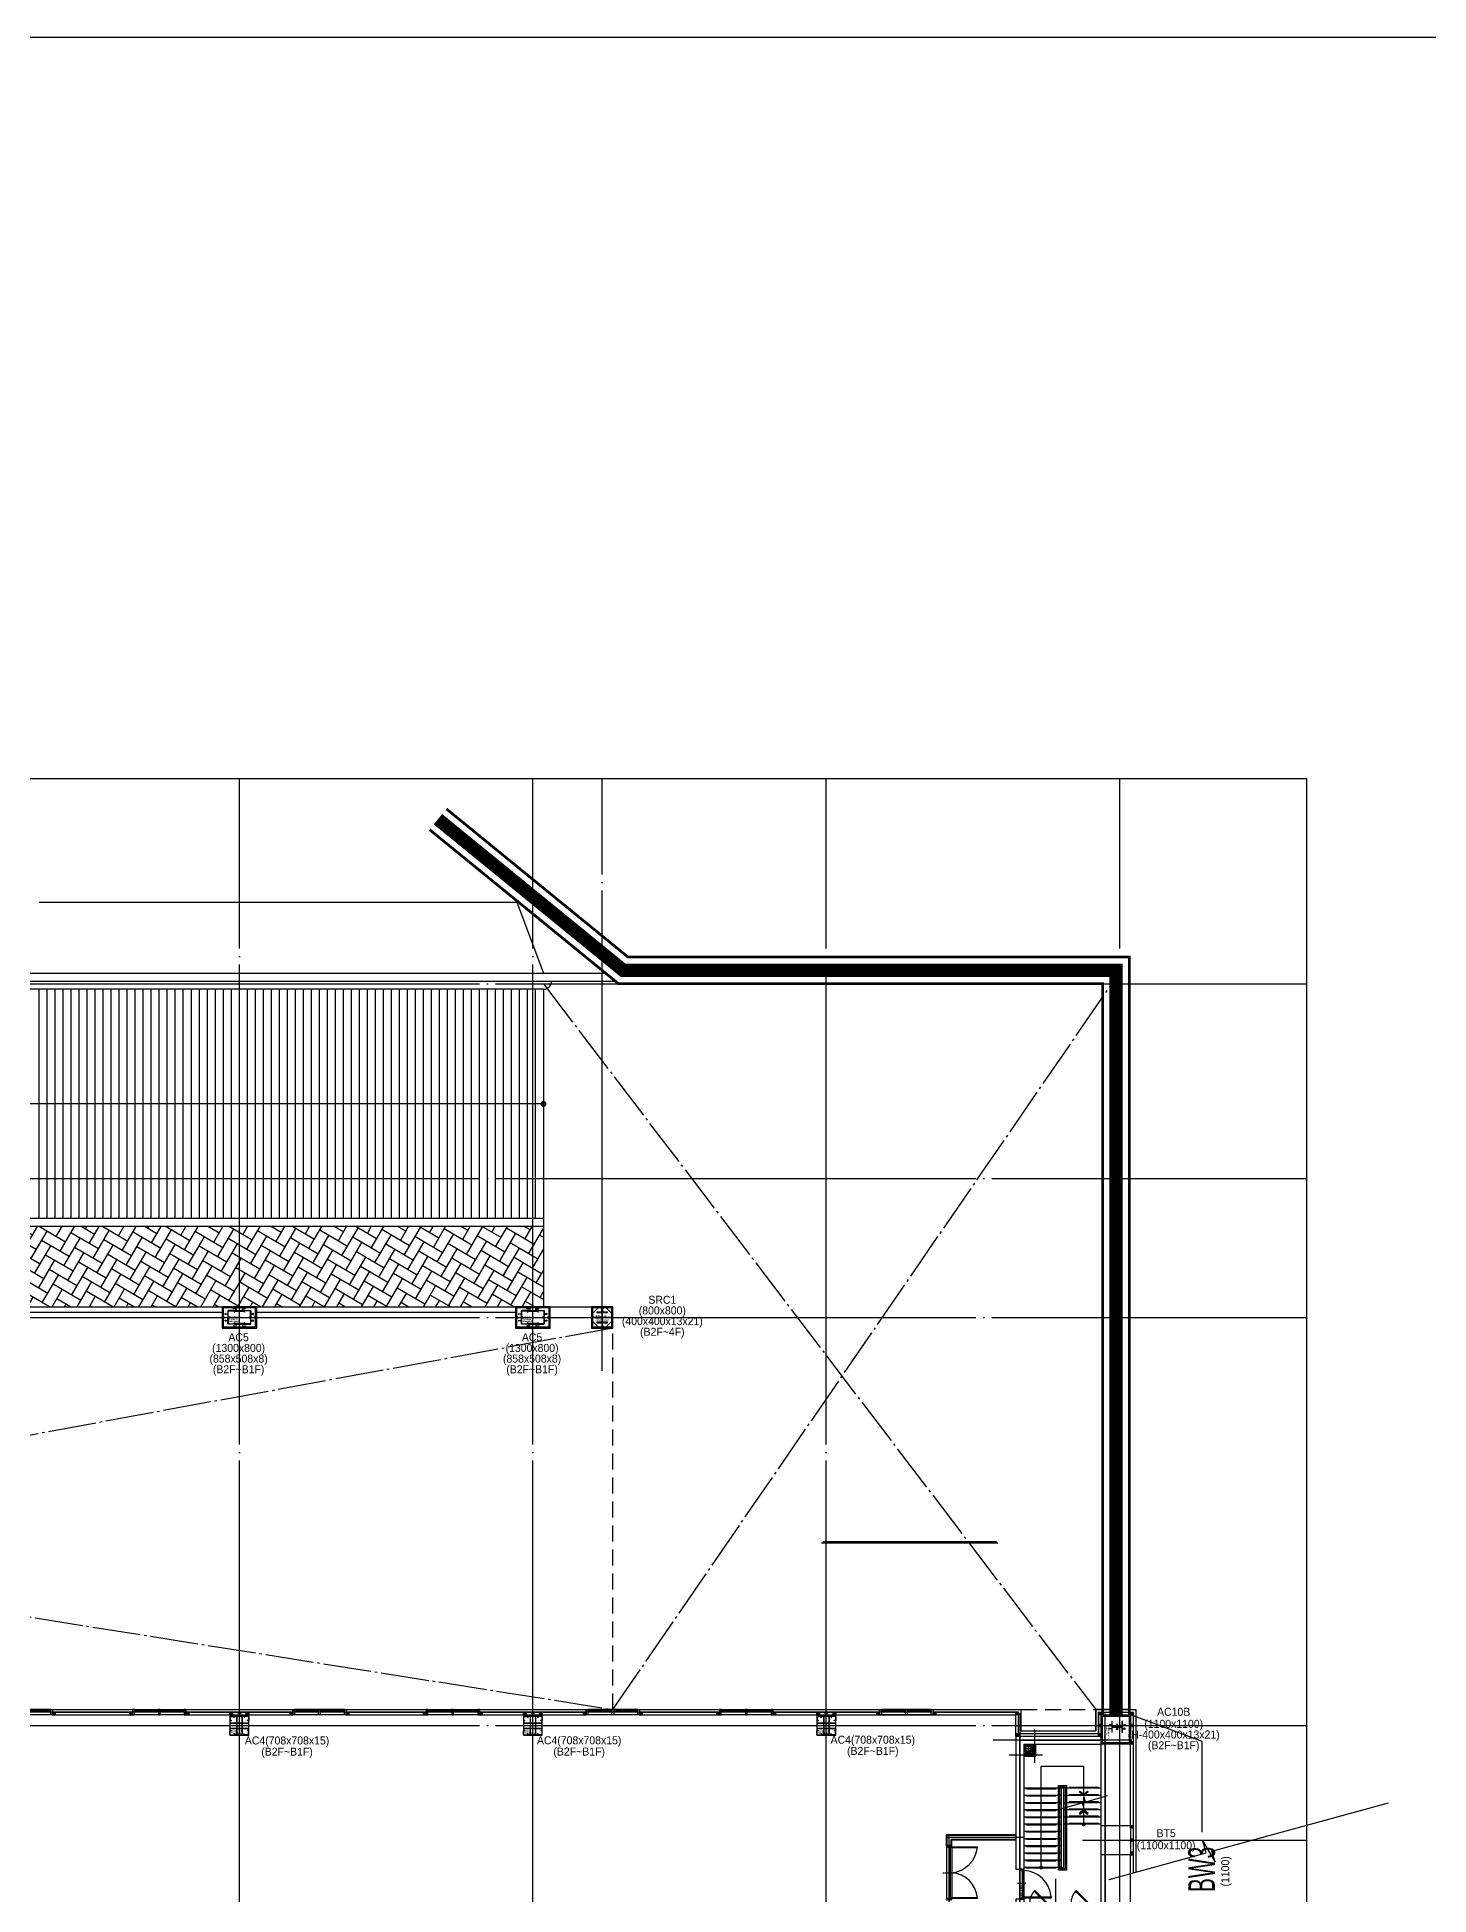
# Model space of a CAD drawing. Header units: millimetres. Extents: x -47382 to 204618, y -51045 to 127155.
# Drawn here: x 94421 to 146585, y 57526 to 127155 of the extents above; entities that cross this region are included whole.
import ezdxf
from ezdxf.enums import TextEntityAlignment as Align

# ---------------------------------------------------------------- set-up
doc = ezdxf.new("R2010")
doc.units = ezdxf.units.MM
doc.header["$LTSCALE"] = 300
doc.header["$MEASUREMENT"] = 0
for name, pattern in [('CEN', [62, 60, -1, 0, -1]), ('DASHED', [0.75, 0.5, -0.25]), ('HID', [2, 1.1, -0.9]), ('HIDDEN2', [0.1875, 0.125, -0.0625]), ('STD_HIDDEN', [3, 2, -1]), ('STD_SHAFT', [7.3, 6, -0.5, 0.3, -0.5])]:
    doc.linetypes.add(name, pattern=pattern)
doc.layers.get('0').update_dxf_attribs({"linetype": 'CONTINUOUS'})
doc.layers.get('Defpoints').update_dxf_attribs({"color": 153, "linetype": 'CONTINUOUS'})
for name, color, linetype in [('A-ANNO-CUTL', 7, 'CONTINUOUS'), ('A-CEN', 1, 'CEN'), ('A-CODE-DRAIN', 6, 'CONTINUOUS'), ('A-DOOR', 4, 'CONTINUOUS'), ('A-DOOR-JAMB', 4, 'CONTINUOUS'), ('A-DOOR-SILL', 8, 'CONTINUOUS'), ('A-DOOR-SWING', 8, 'CONTINUOUS'), ('A-ELE3', 4, 'CONTINUOUS'), ('A-FLOR-EQPM-PAD', 7, 'CONTINUOUS'), ('A-FLOR-FLIN-TYP2', 8, 'CONTINUOUS'), ('A-FLOR-GW', 6, 'CONTINUOUS'), ('A-FLOR-LINE-ABOV', 6, 'STD_HIDDEN'), ('A-FLOR-OPEN-BELO', 6, 'STD_SHAFT'), ('A-FLOR-PANL', 6, 'CONTINUOUS'), ('A-FLOR-STRA-ETC', 7, 'CONTINUOUS'), ('A-FLOR-STRA-MAIN', 4, 'CONTINUOUS'), ('A-FLOR-STRA-SUB', 9, 'CONTINUOUS'), ('A-FLOR-STUD', 9, 'CONTINUOUS'), ('A-PS-HID', 5, 'HID'), ('A-SITE-CIRC', 95, 'CONTINUOUS'), ('A-ST-AXIS-CEN', 252, 'CEN'), ('A-ST-COL', 2, 'CONTINUOUS'), ('A-ST-CONC', 2, 'CONTINUOUS'), ('A-WALL-DRY1', 7, 'CONTINUOUS'), ('A-WIN', 4, 'CONTINUOUS'), ('Bound', 9, 'CONTINUOUS'), ('CE_SITE_FH', 170, 'CONTINUOUS'), ('FINISH', 7, 'CONTINUOUS'), ('XREF-PLAN$0$A-STEEL', 7, 'CONTINUOUS'), ('갈바륨 V-115', 141, 'CONTINUOUS'), ('사업부지', 7, 'CONTINUOUS'), ('저온단열', 160, 'CONTINUOUS'), ('절토옹벽', 2, 'CONTINUOUS')]:
    doc.layers.add(name, color=color, linetype=linetype)
doc.layers.add('A-ANNO-NPLT', color=129, linetype='CONTINUOUS', plot=False)
doc.layers.add('Defpoint', color=161, linetype='CONTINUOUS', plot=False)
doc.layers.add('보조근', color=7, linetype='CONTINUOUS', lineweight=0)
doc.styles.add('ksm', font='')
doc.styles.add('SH_대대리576', font='NanumGothicBold.ttf')
doc.styles.add('SHP-나눔bo', font='')
doc.styles.add('돋움', font='')
doc.styles.get('ksm').set_extended_font_data('Dotum')
doc.styles.get('SHP-나눔bo').set_extended_font_data('NanumGothic', bold=True)
doc.styles.get('돋움').set_extended_font_data('Dotum')

# ---------------------------------------------------------------- blocks, each defined once
blk = doc.blocks.new('A$C80a19149')
at = {"layer": 'A-FLOR-STUD'}
for p, q in [((2, 98), (48, 2)), ((2, 2), (48, 98))]:
    blk.add_line(p, q, dxfattribs=at)
for points in [[(0, 100), (50, 100), (50, 0), (0, 0)], [(2, 98), (48, 98), (48, 2), (2, 2)]]:
    blk.add_lwpolyline(points, close=True, dxfattribs=at)
blk = doc.blocks.new('A$C0e376f74')
at = {"layer": 'A-ANNO-NPLT', "linetype": 'HIDDEN2'}
for p, q in [((-20, 140), (-20, 10)), ((0, 140), (-20, 140)), ((0, 120), (-20, 120)), ((0, 30), (-20, 30)), ((0, 10), (-20, 10)), ((-10, 140), (-10, 10)), ((0, 140), (0, 10)), ((525, 230), (525, -80)), ((1100, 140), (1120, 140)), ((1100, 140), (1100, 10)), ((1100, 120), (1120, 120)), ((1100, 30), (1120, 30)), ((1100, 10), (1120, 10)), ((1110, 140), (1110, 10)), ((1120, 140), (1120, 10))]:
    blk.add_line(p, q, dxfattribs=at)
at = {"layer": 'A-ANNO-NPLT', "linetype": 'ByBlock'}
blk.add_lwpolyline([(1067, 102), (33, 102), (33, 147), (1067, 147)], close=True, dxfattribs=at)
at = {"layer": 'A-DOOR', "linetype": 'ByBlock'}
blk.add_lwpolyline([(1067, 1181), (1067, 147), (1022, 147), (1022, 1181)], close=True, dxfattribs=at)
at = {"layer": 'A-DOOR-JAMB'}
for points in [[(0, 20), (0, 0), (30, 0), (30, 50), (45, 50), (45, 100), (30, 100), (30, 150), (0, 150), (0, 130)], [(1100, 20), (1100, 0), (1070, 0), (1070, 50), (1055, 50), (1055, 100), (1070, 100), (1070, 150), (1100, 150), (1100, 130)]]:
    blk.add_lwpolyline(points, dxfattribs=at)
at = {"layer": 'A-DOOR-SILL'}
for p, q in [((30, 150), (1070, 150)), ((1070, 0), (30, 0))]:
    blk.add_line(p, q, dxfattribs=at)
at = {"layer": 'A-DOOR-SWING'}
blk.add_arc((1107, 109), 1075, 94.52992, 177.80346, dxfattribs=at)
at = {"layer": 'A-ANNO-NPLT', "linetype": 'ByBlock', "style": 'SHP-나눔bo'}
blk.add_text('1100 X 2200', height=60, dxfattribs=at).set_placement((781, 16), align=Align.CENTER)
blk = doc.blocks.new('A$Ce0defec1')
at = {"layer": 'A-ANNO-NPLT', "linetype": 'HIDDEN2'}
for p, q in [((-120, 720), (-120, 700)), ((-120, 720), (0, 720)), ((-120, 710), (0, 710)), ((-120, 700), (0, 700)), ((-110, 720), (-110, 700)), ((-20, 720), (-20, 700)), ((0, 720), (0, 700)), ((-160, 350), (78, 350)), ((-120, 0), (-120, -20)), ((-120, 0), (0, 0)), ((-110, 0), (-110, -20)), ((-20, 0), (-20, -20)), ((0, 0), (0, -20)), ((-120, -10), (0, -10)), ((-120, -20), (0, -20))]:
    blk.add_line(p, q, dxfattribs=at)
at = {"layer": 'A-ANNO-NPLT', "linetype": 'ByBlock'}
blk.add_lwpolyline([(-120, 677), (-85, 677), (-85, 23), (-120, 23)], close=True, dxfattribs=at)
at = {"layer": 'A-DOOR', "linetype": 'ByBlock'}
for p, q in [((-120, 677), (-120, 700)), ((-120, 700), (0, 700)), ((0, 700), (0, 665)), ((-582, 215), (-120, 677)), ((-561, 192), (-98, 655)), ((-120, 677), (-98, 655)), ((-85, 677), (-120, 677)), ((-85, 665), (-85, 677)), ((0, 665), (-85, 665))]:
    blk.add_line(p, q, dxfattribs=at)
blk.add_lwpolyline([(-582, 215), (-561, 192)], dxfattribs=at)
at = {"layer": 'A-DOOR-JAMB'}
for p, q in [((-85, 23), (-120, 23)), ((-120, 23), (-120, 0)), ((-110, 0), (0, 0)), ((-85, 35), (-85, 23)), ((0, 35), (-85, 35)), ((0, 0), (0, 35))]:
    blk.add_line(p, q, dxfattribs=at)
at = {"layer": 'A-DOOR-SILL'}
blk.add_line((0, 18), (0, 665), dxfattribs=at)
at = {"layer": 'A-DOOR-SWING'}
blk.add_arc((-117, 691), 668, 228.39157, 269.76546, dxfattribs=at)
at = {"layer": 'A-ANNO-NPLT', "linetype": 'ByBlock', "style": 'SHP-나눔bo'}
blk.add_text('700X1800', height=45, rotation=90, dxfattribs=at).set_placement((-30, 502), align=Align.CENTER)
blk = doc.blocks.new('XR-평면도$0$8F-PLAN$0$arrow2')
at = {"color": 8}
blk.add_lwpolyline([(0, 0.87), (0.74, 0), (0, -0.87), (0.15, -1), (1, 0), (0.15, 1)], close=True, dxfattribs=at)
for points in [[(0, 0.87), (0.15, 1), (0.74, 0), (1, 0)], [(0.74, 0), (1, 0), (0, -0.87), (0.15, -1)]]:
    blk.add_solid(points, dxfattribs=at)
blk = doc.blocks.new('-13')
at = {"layer": 'A-CEN'}
for p, q in [((-3350, 850), (-3350, -9450)), ((-150, -9450), (-150, 850)), ((850, -150), (-4350, -150)), ((-2000, -9450), (-2000, -5350)), ((-4350, -6350), (850, -6350)), ((-4350, -8450), (850, -8450))]:
    blk.add_line(p, q, dxfattribs=at)
at = {"layer": 'A-FLOR-FLIN-TYP2'}
for points in [[(-3000, -6450), (-2300, -6450)], [(-1450, -6450), (-750, -6450)]]:
    blk.add_lwpolyline(points, dxfattribs=at)
at = {"layer": 'A-FLOR-STRA-ETC'}
for p, q in [((-2550, -1125), (-950, -1125)), ((-2550, -4920), (-2550, -1125)), ((-950, -2220), (-950, -1125)), ((-950, -3300), (-950, -2760))]:
    blk.add_line(p, q, dxfattribs=at)
blk.add_lwpolyline([(-1943, -2760), (-1004, -2502), (-950, -2719), (-950, -2261), (-897, -2475), (-57, -2218)], dxfattribs=at)
at = {"layer": 'A-FLOR-STRA-ETC', "const_width": 75}
for points in [[(-950, -3338, -1), (-950, -3263, -1)], [(-2550, -4958, -1), (-2550, -4882, -1)]]:
    blk.add_lwpolyline(points, format="xyb", close=True, dxfattribs=at)
at = {"layer": 'A-FLOR-STRA-MAIN'}
for p, q in [((-1900, -1950), (-3200, -1950)), ((-1800, -1950), (-1850, -1950)), ((-1650, -1950), (-1700, -1950)), ((-300, -1950), (-1600, -1950)), ((-1900, -2220), (-3200, -2220)), ((-1900, -2490), (-3200, -2490)), ((-1900, -2760), (-3200, -2760)), ((-1800, -2220), (-1850, -2220)), ((-1800, -2490), (-1850, -2490)), ((-1800, -2760), (-1850, -2760)), ((-1650, -2220), (-1700, -2220)), ((-1650, -2490), (-1700, -2490)), ((-1650, -2760), (-1700, -2760)), ((-300, -2220), (-1600, -2220)), ((-300, -2490), (-1600, -2490)), ((-300, -2760), (-1600, -2760)), ((-1900, -3030), (-3200, -3030)), ((-1900, -3300), (-3200, -3300)), ((-1800, -3030), (-1850, -3030)), ((-1800, -3300), (-1850, -3300)), ((-1650, -3030), (-1700, -3030)), ((-1650, -3300), (-1700, -3300)), ((-300, -3030), (-1600, -3030)), ((-300, -3300), (-1600, -3300)), ((-1900, -3570), (-3200, -3570)), ((-1900, -3840), (-3200, -3840)), ((-1900, -4110), (-3200, -4110)), ((-1800, -3570), (-1850, -3570)), ((-1800, -3840), (-1850, -3840)), ((-1800, -4110), (-1850, -4110)), ((-1900, -4380), (-3200, -4380)), ((-1900, -4650), (-3200, -4650)), ((-1800, -4380), (-1850, -4380)), ((-1800, -4650), (-1850, -4650)), ((-1900, -4920), (-3200, -4920)), ((-1800, -4920), (-1850, -4920))]:
    blk.add_line(p, q, dxfattribs=at)
blk.add_lwpolyline([(-1800, -4920), (-1700, -4920), (-1700, -1950), (-1800, -1950)], close=True, dxfattribs=at)
at = {"layer": 'A-FLOR-STRA-SUB', "color": 250}
for points in [[(-2000, -1950), (-2000, -1980), (-3100, -1980), (-3100, -1950)], [(-400, -1950), (-400, -1920), (-1500, -1920), (-1500, -1950)], [(-2000, -2220), (-2000, -2250), (-3100, -2250), (-3100, -2220)], [(-2000, -2490), (-2000, -2520), (-3100, -2520), (-3100, -2490)], [(-2000, -2760), (-2000, -2790), (-3100, -2790), (-3100, -2760)], [(-400, -2220), (-400, -2190), (-1500, -2190), (-1500, -2220)], [(-400, -2490), (-400, -2460), (-1500, -2460), (-1500, -2490)], [(-400, -2760), (-400, -2730), (-1500, -2730), (-1500, -2760)], [(-2000, -3030), (-2000, -3060), (-3100, -3060), (-3100, -3030)], [(-2000, -3300), (-2000, -3330), (-3100, -3330), (-3100, -3300)], [(-400, -3030), (-400, -3000), (-1500, -3000), (-1500, -3030)], [(-400, -3300), (-400, -3270), (-1500, -3270), (-1500, -3300)], [(-2000, -3570), (-2000, -3600), (-3100, -3600), (-3100, -3570)], [(-2000, -3840), (-2000, -3870), (-3100, -3870), (-3100, -3840)], [(-2000, -4110), (-2000, -4140), (-3100, -4140), (-3100, -4110)], [(-2000, -4380), (-2000, -4410), (-3100, -4410), (-3100, -4380)], [(-2000, -4650), (-2000, -4680), (-3100, -4680), (-3100, -4650)], [(-2000, -4920), (-2000, -4950), (-3100, -4950), (-3100, -4920)]]:
    blk.add_lwpolyline(points, dxfattribs=at)
at = {"layer": 'A-FLOR-STRA-SUB'}
for points in [[(-1600, -5020), (-1900, -5020), (-1900, -1850), (-1600, -1850)], [(-1650, -4970), (-1850, -4970), (-1850, -1900), (-1650, -1900)]]:
    blk.add_lwpolyline(points, close=True, dxfattribs=at)
at = {"layer": 'A-PS-HID'}
for p, q in [((-3200, -6450), (-2100, -8300)), ((-3200, -8300), (-2100, -6450)), ((-1900, -8300), (-300, -6450)), ((-1900, -6450), (-300, -8300))]:
    blk.add_line(p, q, dxfattribs=at)
at = {"layer": 'A-ST-CONC'}
for p, q in [((-3500, 0), (-300, 0)), ((-3500, 0), (-3500, -4990)), ((-3200, -300), (-300, -300)), ((-3200, -300), (-3200, -4990)), ((-300, -8300), (-300, -300)), ((-3200, -4990), (-3500, -4990)), ((-3500, -6110), (-3500, -8600)), ((-3200, -6110), (-3500, -6110)), ((-3200, -6110), (-3200, -8300)), ((-3200, -8300), (-300, -8300)), ((-3500, -8600), (-300, -8600))]:
    blk.add_line(p, q, dxfattribs=at)
at = {"layer": 'A-WALL-DRY1'}
for p, q in [((-3200, -6250), (-3000, -6250)), ((-2300, -6250), (-1450, -6250)), ((-1462, -6438), (-1462, -6262)), ((-1450, -6450), (-1450, -6250)), ((-750, -6450), (-750, -6250)), ((-750, -6250), (-300, -6250)), ((-738, -6262), (-300, -6262)), ((-738, -6438), (-738, -6262)), ((-2100, -8300), (-2100, -6450)), ((-2088, -8300), (-2088, -6450)), ((-2075, -8300), (-2075, -6450)), ((-1925, -8300), (-1925, -6450)), ((-1912, -8300), (-1912, -6450)), ((-1900, -8300), (-1900, -6450)), ((-1475, -6425), (-1475, -6275)), ((-750, -6450), (-300, -6450)), ((-738, -6438), (-300, -6438)), ((-725, -6425), (-725, -6275)), ((-725, -6275), (-300, -6275)), ((-725, -6425), (-300, -6425))]:
    blk.add_line(p, q, dxfattribs=at)
for points in [[(-3000, -6250), (-3000, -6450), (-3200, -6450)], [(-3200, -6262), (-3012, -6262), (-3012, -6438), (-3200, -6438)], [(-2300, -6250), (-2300, -6450), (-1450, -6450)], [(-1462, -6262), (-2288, -6262), (-2288, -6438), (-1462, -6438)], [(-3200, -6275), (-3025, -6275), (-3025, -6425), (-3200, -6425)], [(-1475, -6275), (-2275, -6275), (-2275, -6425), (-1475, -6425)]]:
    blk.add_lwpolyline(points, dxfattribs=at)
at = {"layer": 'A-DOOR', "rotation": 270}
for name, p in [('A$C0e376f74', (-3350, -5000)), ('A$Ce0defec1', (-3000, -6370)), ('A$Ce0defec1', (-1450, -6370))]:
    blk.add_blockref(name, p, dxfattribs=at)
at = {"layer": 'A-FLOR-STRA-ETC', "extrusion": (0, 0, -1), "xscale": 166.9148302599861, "yscale": 167.8920954242349, "zscale": -166.9148302599861, "rotation": 270.0000170093786}
blk.add_blockref('XR-평면도$0$8F-PLAN$0$arrow2', (950, -2053), dxfattribs=at)
at = {"layer": 'A-FLOR-STRA-ETC', "xscale": 166.9148302599861, "yscale": 167.8920954242349, "zscale": 166.9148302599861, "rotation": 90.00001700937857}
blk.add_blockref('XR-평면도$0$8F-PLAN$0$arrow2', (-950, -2927), dxfattribs=at)
blk = doc.blocks.new('A$C00941E65')
at = {"layer": 'A-FLOR-FLIN-TYP2'}
for p, q in [((0, -200, 0), (2000, -200, 0)), ((4000, -200, 0), (7000, -200, 0)), ((9000, -200), (11000, -200))]:
    blk.add_line(p, q, dxfattribs=at)
at = {"layer": 'A-FLOR-GW'}
for p, q in [((2000, 0), (2000, -100)), ((4000, 0), (4000, -100)), ((7000, 0), (7000, -100)), ((9000, 0), (9000, -100))]:
    blk.add_line(p, q, dxfattribs=at)
at = {"layer": 'A-FLOR-PANL'}
for p, q in [((0, 0), (2000, 0)), ((4000, 0), (7000, 0)), ((9000, 0), (11000, 0)), ((0, -100, 0), (2000, -100, 0)), ((4000, -100, 0), (7000, -100, 0)), ((9000, -100, 0), (11000, -100, 0))]:
    blk.add_line(p, q, dxfattribs=at)
at = {"layer": 'A-WIN'}
for p, q in [((3935, 0), (2065, 0)), ((7065, 0), (8935, 0)), ((3935, -200, 0), (2065, -200, 0)), ((8935, -200, 0), (7065, -200, 0))]:
    blk.add_line(p, q, dxfattribs=at)
for points in [[(2000, -200), (2000, 0), (2065, 0), (2065, -200)], [(2967, -200), (2967, 0), (3032, 0), (3032, -200)], [(3935, -200), (3935, 0), (4000, 0), (4000, -200)], [(9000, -200), (9000, 0), (8935, 0), (8935, -200)], [(2065, -27), (2967, -27), (2967, -51), (2065, -51)], [(3935, -27), (3032, -27), (3032, -51), (3935, -51)], [(7065, -200), (7065, -1), (7000, -1), (7000, -200)], [(7065, -28), (7967, -28), (7967, -52), (7065, -52)], [(8032, -200), (8032, -1), (7967, -1), (7967, -200)], [(8935, -27), (8032, -27), (8032, -51), (8935, -51)]]:
    blk.add_lwpolyline(points, close=True, dxfattribs=at)
blk = doc.blocks.new('G$C84AEEDDE')
at = {"layer": 'A-FLOR-GW'}
for p, q in [((0, 200), (0, 100)), ((2000, 200), (2000, 100))]:
    blk.add_line(p, q, dxfattribs=at)
at = {"layer": 'A-WIN'}
for p, q in [((1935, 200), (65, 200)), ((1935, 0, 0), (65, 0, 0))]:
    blk.add_line(p, q, dxfattribs=at)
for points in [[(0, 0), (0, 200), (65, 200), (65, 0)], [(65, 173), (967.5, 173), (967.5, 149), (65, 149)], [(967.5, 0), (967.5, 200), (1032.5, 200), (1032.5, 0)], [(1935, 173), (1032.5, 173), (1032.5, 149), (1935, 149)], [(1935, 0), (1935, 200), (2000, 200), (2000, 0)]]:
    blk.add_lwpolyline(points, close=True, dxfattribs=at)
blk = doc.blocks.new('G$C08A98A30')
at = {"layer": 'A-ANNO-NPLT', "linetype": 'HIDDEN2'}
for p, q in [((0, 1156), (0, 976)), ((0, 996), (20, 996)), ((0, 976), (20, 976)), ((7, 1156), (27, 1156)), ((7, 1136), (27, 1136)), ((10, 1156), (10, 976)), ((20, 1156), (20, 976)), ((1016, 1293), (1016, 974)), ((2020, 1156), (2020, 976)), ((2040, 1156), (2020, 1156)), ((2040, 1136), (2020, 1136)), ((2040, 996), (2020, 996)), ((2040, 976), (2020, 976)), ((2030, 1156), (2030, 976)), ((2040, 1156), (2040, 976))]:
    blk.add_line(p, q, dxfattribs=at)
at = {"layer": 'A-ANNO-NPLT', "linetype": 'ByBlock'}
blk.add_lwpolyline([(1990, 966), (50, 966), (50, 1016), (1990, 1016)], close=True, dxfattribs=at)
at = {"layer": 'A-DOOR', "linetype": 'ByBlock'}
for points in [[(50, 0), (50, 966), (90, 966), (90, 1)], [(1950, 1), (1950, 966), (1990, 966), (1990, 0)]]:
    blk.add_lwpolyline(points, dxfattribs=at)
at = {"layer": 'A-DOOR-JAMB'}
for points in [[(20, 1146), (20, 1166), (50, 1166), (50, 1116), (65, 1116), (65, 1016), (50, 1016), (50, 966), (20, 966), (20, 986)], [(2020, 1146), (2020, 1166), (1990, 1166), (1990, 1116), (1975, 1116), (1975, 1016), (1990, 1016), (1990, 966), (2020, 966), (2020, 986)]]:
    blk.add_lwpolyline(points, dxfattribs=at)
at = {"layer": 'A-DOOR-SILL'}
blk.add_line((1990, 1166), (50, 1166), dxfattribs=at)
at = {"layer": 'A-DOOR-SWING'}
for centre, radius, start, end in [((-14, 1030), 1032, 273.9524, 356.47607), ((2074, 1059), 1062, 184.9797, 265.44559)]:
    blk.add_arc(centre, radius, start, end, dxfattribs=at)
blk = doc.blocks.new('XREF-PLAN$0$각-100X100')
at = {"layer": 'XREF-PLAN$0$A-STEEL', "color": 1}
for p, q in [((-47.7, -47.7), (47.7, 47.7)), ((-47.7, 47.7), (47.7, -47.7))]:
    blk.add_line(p, q, dxfattribs=at)
at = {"layer": 'XREF-PLAN$0$A-STEEL'}
blk.add_lwpolyline([(-50, -50), (50, -50), (50, 50), (-50, 50)], close=True, dxfattribs=at)
at = {"layer": 'XREF-PLAN$0$A-STEEL', "color": 8}
blk.add_lwpolyline([(-47.7, -47.7), (47.7, -47.7), (47.7, 47.7), (-47.7, 47.7)], close=True, dxfattribs=at)
blk = doc.blocks.new('AC10B(b2~b1f)')
for points in [[(50, 1050), (1050, 1050), (1050, 50), (50, 50)], [(373, 890), (365, 890), (365, 900), (400, 900), (400, 890), (392, 890), (392, 800), (373, 800)], [(526, 890), (534, 890), (534, 900), (499, 900), (499, 890), (507, 890), (507, 800), (526, 800)], [(353, 610), (353, 618), (343, 618), (343, 583), (353, 583), (353, 591), (443, 591), (443, 610)], [(373, 310), (365, 310), (365, 300), (400, 300), (400, 310), (392, 310), (392, 400), (373, 400)], [(546, 610), (546, 618), (556, 618), (556, 583), (546, 583), (546, 591), (456, 591), (456, 610)], [(526, 310), (534, 310), (534, 300), (499, 300), (499, 310), (507, 310), (507, 400), (526, 400)]]:
    blk.add_lwpolyline(points, close=True)
at = {"color": 2, "linetype": 'Continuous'}
blk.add_lwpolyline([(456, 757, -0.414214), (478, 779), (650, 779), (650, 800), (250, 800), (250, 779), (421, 779, -0.414214), (443, 757), (443, 443, -0.414214), (421, 421), (250, 421), (250, 400), (650, 400), (650, 421), (478, 421, -0.414214), (456, 443)], format="xyb", close=True, dxfattribs=at)
at = {"layer": 'A-ST-COL'}
blk.add_lwpolyline([(0, 0), (0, 1100), (1100, 1100), (1100, 0)], close=True, dxfattribs=at)
at = {"layer": 'FINISH'}
blk.add_line((1100, 0), (0, 0), dxfattribs=at)
at = {"layer": 'Defpoint', "linetype": 'Continuous', "style": 'SH_대대리576'}
for s, p in [('AC10B (B2~B1F)', (391, 289)), ('1100x1100', (391, 208)), ('H-400x400x13x21', (391, 138))]:
    blk.add_text(s, height=50, dxfattribs=at).set_placement(p, align=Align.MIDDLE_LEFT)
blk = doc.blocks.new('AC4(b2~b1f)')
for points in [[(199, 728), (549, 728), (549, 713), (199, 713)], [(20, 549), (20, 199), (35, 199), (35, 549)], [(199, 20), (549, 20), (549, 35), (199, 35)], [(728, 199), (728, 549), (713, 549), (713, 199)]]:
    blk.add_hatch(color=9).paths.add_polyline_path(points)
for p, q in [((270, 713), (270, 35)), ((279, 713), (279, 35)), ((469, 713), (469, 35)), ((478, 713), (478, 35)), ((35, 478), (713, 478)), ((35, 469), (713, 469)), ((35, 279), (713, 279)), ((35, 270), (713, 270))]:
    blk.add_line(p, q)
at = {"color": 8, "linetype": 'Continuous'}
for points in [[(199, 728), (549, 728), (549, 713), (199, 713)], [(20, 549), (20, 199), (35, 199), (35, 549)], [(199, 20), (549, 20), (549, 35), (199, 35)], [(728, 199), (728, 549), (713, 549), (713, 199)]]:
    blk.add_lwpolyline(points, close=True, dxfattribs=at)
at = {"layer": 'A-ST-COL'}
for p, q in [((20, 708), (20, 569)), ((28, 708), (28, 569)), ((40, 728), (179, 728)), ((40, 720), (179, 720)), ((190, 704), (177, 673)), ((198, 701), (185, 670)), ((550, 701), (563, 670)), ((558, 704), (571, 673)), ((708, 728), (569, 728)), ((708, 720), (569, 720)), ((720, 708), (720, 569)), ((728, 708), (728, 569)), ((20, 40), (20, 179)), ((28, 40), (28, 179)), ((40, 28), (179, 28)), ((40, 20), (179, 20)), ((44, 558), (75, 571)), ((44, 190), (75, 177)), ((47, 550), (78, 563)), ((47, 198), (78, 185)), ((78, 563), (75, 571)), ((78, 185), (75, 177)), ((185, 670), (177, 673)), ((185, 78), (177, 75)), ((190, 44), (177, 75)), ((198, 47), (185, 78)), ((550, 47), (563, 78)), ((558, 44), (571, 75)), ((563, 670), (571, 673)), ((563, 78), (571, 75)), ((708, 28), (569, 28)), ((708, 20), (569, 20)), ((670, 563), (673, 571)), ((701, 550), (670, 563)), ((701, 198), (670, 185)), ((670, 185), (673, 177)), ((704, 558), (673, 571)), ((704, 190), (673, 177)), ((720, 40), (720, 179)), ((728, 40), (728, 179))]:
    blk.add_line(p, q, dxfattribs=at)
for centre, radius, start, end in [((40, 708), 20, 90, 180), ((40, 708), 12, 90, 180), ((179, 708), 20, 340, 90), ((179, 708), 12, 340, 90), ((569, 708), 20, 90, 200), ((569, 708), 12, 90, 200), ((708, 708), 20, 0, 90), ((708, 708), 12, 0, 90), ((40, 569), 20, 180, 290), ((40, 179), 20, 70, 180), ((40, 40), 20, 180, 270), ((40, 569), 12, 180, 290), ((40, 179), 12, 70, 180), ((40, 40), 12, 180, 270), ((179, 40), 20, 270, 20), ((179, 40), 12, 270, 20), ((569, 40), 20, 160, 270), ((569, 40), 12, 160, 270), ((708, 569), 20, 250, 0), ((708, 179), 20, 0, 110), ((708, 569), 12, 250, 0), ((708, 179), 12, 0, 110), ((708, 40), 20, 270, 0), ((708, 40), 12, 270, 0)]:
    blk.add_arc(centre, radius, start, end, dxfattribs=at)
at = {"layer": 'Bound', "color": 9, "linetype": 'Continuous'}
for p, q in [((728, 728), (20, 728)), ((20, 728), (20, 20)), ((728, 20), (728, 728)), ((20, 20), (728, 20))]:
    blk.add_line(p, q, dxfattribs=at)
at = {"layer": 'Defpoint'}
for p, q in [((374, 0), (374, 748)), ((0, 374), (748, 374))]:
    blk.add_line(p, q, dxfattribs=at)
at = {"layer": 'Defpoint', "linetype": 'Continuous', "style": 'SH_대대리576'}
for s, p in [('AC4 (B2~B1F)', (64, 171)), ('708x708x15', (64, 90))]:
    blk.add_text(s, height=50, dxfattribs=at).set_placement(p, align=Align.MIDDLE_LEFT)
blk = doc.blocks.new('xbar')
at = {"layer": 'Defpoints'}
blk.add_lwpolyline([(-21, 21), (21, 21), (21, -21), (-21, -21)], close=True, dxfattribs=at)
at = {"layer": '보조근'}
for p, q in [((-21, -21), (21, 21)), ((-21, 21), (21, -21))]:
    blk.add_line(p, q, dxfattribs=at)
blk = doc.blocks.new('AC5(b2~b1f)')
for points in [[(495, 674), (845, 674), (845, 644), (495, 644)], [(495, 166), (845, 166), (845, 196), (495, 196)]]:
    blk.add_hatch(color=9).paths.add_polyline_path(points)
for points in [[(536, 764), (528, 764), (528, 774), (562, 774), (562, 764), (554, 764), (554, 674), (536, 674)], [(786, 764), (778, 764), (778, 774), (812, 774), (812, 764), (804, 764), (804, 674), (786, 674)], [(151, 538), (151, 530), (141, 530), (141, 564), (151, 564), (151, 556), (241, 556), (241, 538)], [(151, 284), (151, 276), (141, 276), (141, 310), (151, 310), (151, 302), (241, 302), (241, 284)], [(536, 76), (528, 76), (528, 66), (562, 66), (562, 76), (554, 76), (554, 166), (536, 166)], [(786, 76), (778, 76), (778, 66), (812, 66), (812, 76), (804, 76), (804, 166), (786, 166)], [(1189, 538), (1189, 530), (1199, 530), (1199, 564), (1189, 564), (1189, 556), (1099, 556), (1099, 538)], [(1189, 284), (1189, 276), (1199, 276), (1199, 310), (1189, 310), (1189, 302), (1099, 302), (1099, 284)]]:
    blk.add_lwpolyline(points, close=True)
at = {"color": 8, "linetype": 'Continuous'}
for points in [[(495, 674), (845, 674), (845, 644), (495, 644)], [(495, 166), (845, 166), (845, 196), (495, 196)]]:
    blk.add_lwpolyline(points, close=True, dxfattribs=at)
at = {"layer": 'A-ST-COL', "color": 2, "linetype": 'Continuous'}
for p, q in [((1280, 780), (60, 780)), ((60, 780), (60, 60)), ((1280, 60), (1280, 780)), ((60, 60), (1280, 60))]:
    blk.add_line(p, q, dxfattribs=at)
for points in [[(486, 650), (475, 619), (482, 616), (494, 647, 0.520567), (475, 674), (261, 674, 0.414214), (241, 654), (241, 440, 0.520567), (268, 421), (299, 433), (296, 440), (265, 429, -0.520567), (249, 440), (249, 654, -0.414214), (261, 666), (475, 666, -0.520567)], [(486, 190), (475, 221), (482, 224), (494, 193, -0.520567), (475, 166), (261, 166, -0.414214), (241, 186), (241, 400, -0.520567), (268, 419), (299, 407), (296, 400), (265, 411, 0.520567), (249, 400), (249, 186, 0.414214), (261, 174), (475, 174, 0.520567)], [(854, 650), (865, 619), (858, 616), (846, 647, -0.520567), (865, 674), (1079, 674, -0.414214), (1099, 654), (1099, 440, -0.520567), (1072, 421), (1041, 433), (1044, 440), (1075, 429, 0.520567), (1091, 440), (1091, 654, 0.414214), (1079, 666), (865, 666, 0.520567)], [(854, 190), (865, 221), (858, 224), (846, 193, 0.520567), (865, 166), (1079, 166, 0.414214), (1099, 186), (1099, 400, 0.520567), (1072, 419), (1041, 407), (1044, 400), (1075, 411, -0.520567), (1091, 400), (1091, 186, -0.414214), (1079, 174), (865, 174, -0.520567)]]:
    blk.add_lwpolyline(points, format="xyb", close=True, dxfattribs=at)
at = {"layer": 'Bound', "color": 9, "linetype": 'Continuous'}
for p, q in [((1320, 820), (20, 820)), ((20, 820), (20, 20)), ((1320, 20), (1320, 820)), ((20, 20), (1320, 20))]:
    blk.add_line(p, q, dxfattribs=at)
at = {"layer": 'Defpoint'}
for p, q in [((670, 0), (670, 840)), ((0, 420), (1340, 420))]:
    blk.add_line(p, q, dxfattribs=at)
at = {"layer": '보조근'}
for p, rotation in [((470, 759), 89.99999999999937), ((870, 81), 269.9999999999994)]:
    blk.add_blockref('xbar', p, dxfattribs=dict(at, rotation=rotation))
at = {"layer": '보조근', "xscale": -1}
for p, rotation in [((870, 759), 270.0000000000006), ((81, 420), 270.0000000000006), ((470, 81), 90.0000000000005), ((1259, 420), 270.0000000000006)]:
    blk.add_blockref('xbar', p, dxfattribs=dict(at, rotation=rotation))
at = {"layer": 'Defpoint', "linetype": 'Continuous', "style": 'SH_대대리576'}
for s, p in [('AC5 (B2~B1F)', (295, 437)), ('858x508x8', (295, 271)), ('1300x800', (295, 352))]:
    blk.add_text(s, height=50, dxfattribs=at).set_placement(p, align=Align.MIDDLE_LEFT)
blk = doc.blocks.new('G$CDF37BB4F')
for points in [[(760, 760), (40, 760), (40, 40), (760, 40)], [(390, 690), (382, 690), (382, 700), (418, 700), (418, 690), (410, 690), (410, 600), (390, 600)], [(304, 410), (304, 418), (294, 418), (294, 382), (304, 382), (304, 390), (394, 390), (394, 410)], [(390, 110), (382, 110), (382, 100), (418, 100), (418, 110), (410, 110), (410, 200), (390, 200)], [(496, 410), (496, 418), (506, 418), (506, 382), (496, 382), (496, 390), (406, 390), (406, 410)]]:
    blk.add_lwpolyline(points, close=True)
for points in [[(254, 760), (40, 546)], [(546, 760), (760, 546)], [(254, 40), (40, 254)], [(546, 40), (760, 254)]]:
    blk.add_lwpolyline(points)
at = {"layer": 'A-ST-COL'}
blk.add_lwpolyline([(800, 800), (0, 800), (0, 0), (800, 0)], close=True, dxfattribs=at)
blk.add_lwpolyline([(200, 200), (600, 200), (600, 221), (428, 221, -0.414214), (406, 243), (406, 557, -0.414214), (428, 579), (600, 579), (600, 600), (200, 600), (200, 579), (372, 579, -0.414214), (394, 557), (394, 243, -0.414214), (372, 221), (200, 221)], format="xyb", close=True, dxfattribs=at)
at = {"layer": 'Defpoint'}
for p, q in [((400, 800), (400, 0)), ((800, 400), (0, 400))]:
    blk.add_line(p, q, dxfattribs=at)
at = {"layer": '보조근', "rotation": 89.99999999999937}
for p in [(400, 739), (61, 400), (400, 61), (739, 400)]:
    blk.add_blockref('xbar', p, dxfattribs=at)
at = {"layer": 'Defpoint', "linetype": 'Continuous', "style": 'SH_대대리576'}
for s, p in [('400x400x13x21', (155, 299)), ('SRC1 (B2~4F)', (155, 450)), ('800x800', (155, 369))]:
    blk.add_text(s, height=50, dxfattribs=at).set_placement(p, align=Align.MIDDLE_LEFT)
blk = doc.blocks.new('ACT 지하2층구조평면도')
at = {"layer": 'A-ST-COL'}
for points in [[(162582, 129816), (163382, 129816), (163382, 130616), (162582, 130616)], [(162582, 129816), (163382, 129816), (163382, 130616), (162582, 130616)], [(182782, 111166), (182782, 110066), (181682, 110066), (181682, 111166)]]:
    blk.add_lwpolyline(points, close=True, dxfattribs=at)
at = {"layer": 'Defpoint'}
for points in [[(0, 178200), (252000, 178200), (252000, 0), (0, 0)], [(189382, 51045), (47382, 51045), (47382, 150416), (189382, 150416)]]:
    blk.add_lwpolyline(points, close=True, dxfattribs=at)
for name, p in [('AC5(b2~b1f)', (148712, 129796)), ('AC5(b2~b1f)', (159712, 129796)), ('G$CDF37BB4F', (162582, 129816)), ('AC4(b2~b1f)', (149008, 114542)), ('AC4(b2~b1f)', (160008, 114542)), ('AC4(b2~b1f)', (171008, 114542))]:
    blk.add_blockref(name, p)
at = {"rotation": 270}
blk.add_blockref('AC10B(b2~b1f)', (181682, 115316), dxfattribs=at)

msp = doc.modelspace()

# ---------------------------------------------------------------- hatches: boundary and pattern name
at = {"layer": '사업부지', "linetype": 'Continuous', "ltscale": 10}
h = msp.add_hatch(dxfattribs=at)
h.set_pattern_fill('AR-HBONE', color=8, scale=100, angle=14.62513, style=0)
h.set_pattern_definition([(59.62512505, (-197497797, -418579203.6), (-142.83199963, 547.356392), [1200, -400]), (149.62512505, (-197497594.75, -418578858.5), (-142.83199963, 547.356392), [1200, -400])])
h.paths.add_polyline_path([(113400, 82571), (67528, 82571), (68207, 79571), (113400, 79571)])

# ---------------------------------------------------------------- linework, layer by layer
at = {"layer": 'A-ANNO-CUTL'}
msp.add_lwpolyline([(134600, 58107), (138239, 59104), (138109, 59533), (138576, 58746), (138451, 59162), (145079, 60979)], dxfattribs=at)
at = {"layer": 'A-CEN'}
for p, q in [((131800, 63721), (131800, 62471)), ((130850, 62771), (132100, 62771)), ((131400, 59681), (128500, 59681)), ((128600, 51771), (128600, 59781)), ((133600, 59571), (142000, 59571))]:
    msp.add_line(p, q, dxfattribs=at)
msp.add_lwpolyline([(133600, 59571), (142000, 59571)], dxfattribs=at)
at = {"layer": 'A-CODE-DRAIN'}
for p, q in [((131450, 63006), (131680, 63006)), ((131565, 63121), (131565, 62891))]:
    msp.add_line(p, q, dxfattribs=at)
msp.add_circle((131565, 63006), 100, dxfattribs=at)
at = {"layer": 'A-ELE3'}
msp.add_line((113400, 82571), (113400, 79571), dxfattribs=at)
at = {"layer": 'A-FLOR-FLIN-TYP2'}
for p, q in [((124000, 64271), (131100, 64271)), ((131100, 63471), (131100, 64271)), ((131100, 63471), (131100, 63471))]:
    msp.add_line(p, q, dxfattribs=at)
at = {"layer": 'A-FLOR-GW'}
for p, q in [((124000, 64471), (131300, 64471)), ((124000, 64371), (126000, 64371)), ((128000, 64371), (131200, 64371)), ((131200, 63571), (131200, 64371)), ((131300, 63671), (131300, 64471)), ((134100, 64471), (134100, 63671)), ((134100, 63671), (134100, 64471)), ((134100, 64471), (135600, 64471)), ((134200, 64371), (134200, 63571)), ((134200, 63571), (134200, 64371)), ((134200, 64371), (135500, 64371)), ((135500, 64371), (135500, 58353)), ((135600, 64471), (135600, 58381)), ((131200, 63571), (134200, 63571)), ((131300, 63671), (134100, 63671))]:
    msp.add_line(p, q, dxfattribs=at)
at = {"layer": 'A-FLOR-LINE-ABOV'}
for p, q in [((113400, 79571), (116000, 79571)), ((116000, 64471), (116000, 78771)), ((116000, 64471), (134100, 64471))]:
    msp.add_line(p, q, dxfattribs=at)
at = {"layer": 'A-FLOR-OPEN-BELO'}
for p, q in [((113400, 91671), (134100, 64471)), ((116000, 64471), (134700, 91671)), ((20800, 79571), (116000, 64471)), ((116000, 78771), (20800, 61271))]:
    msp.add_line(p, q, dxfattribs=at)
at = {"layer": 'A-FLOR-STRA-ETC'}
msp.add_line((113400, 87171), (66900, 87171), dxfattribs=at)
at = {"layer": 'A-FLOR-STRA-ETC', "const_width": 112}
msp.add_lwpolyline([(113400, 87115, -1), (113400, 87228, -1)], format="xyb", close=True, dxfattribs=at)
at = {"layer": 'A-FLOR-STRA-MAIN'}
for p, q in [((65950, 92071), (115727, 92071)), ((65950, 91771), (116095, 91771)), ((91650, 79571), (101350, 79571)), ((102650, 79571), (112350, 79571)), ((91650, 79371), (101350, 79371)), ((102650, 79371), (112350, 79371))]:
    msp.add_line(p, q, dxfattribs=at)
at = {"layer": 'A-SITE-CIRC'}
for p, q in [((113400, 91471), (65950, 91471)), ((94500, 82871), (94500, 91471)), ((94800, 82871), (94800, 91471)), ((95100, 82871), (95100, 91471)), ((95400, 82871), (95400, 91471)), ((95700, 82871), (95700, 91471)), ((96000, 82871), (96000, 91471)), ((96300, 82871), (96300, 91471)), ((96600, 82871), (96600, 91471)), ((96900, 82871), (96900, 91471)), ((97200, 82871), (97200, 91471)), ((97500, 82871), (97500, 91471)), ((97800, 82871), (97800, 91471)), ((98100, 82871), (98100, 91471)), ((98400, 82871), (98400, 91471)), ((98700, 82871), (98700, 91471)), ((99000, 82871), (99000, 91471)), ((99300, 82871), (99300, 91471)), ((99600, 82871), (99600, 91471)), ((99900, 82871), (99900, 91471)), ((100200, 82871), (100200, 91471)), ((100500, 82871), (100500, 91471)), ((100800, 82871), (100800, 91471)), ((101100, 82871), (101100, 91471)), ((101400, 82871), (101400, 91471)), ((101700, 82871), (101700, 91471)), ((102000, 82871), (102000, 91471)), ((102300, 82871), (102300, 91471)), ((102600, 82871), (102600, 91471)), ((102900, 82871), (102900, 91471)), ((103200, 82871), (103200, 91471)), ((103500, 82871), (103500, 91471)), ((103800, 82871), (103800, 91471)), ((104100, 82871), (104100, 91471)), ((104400, 82871), (104400, 91471)), ((104700, 82871), (104700, 91471)), ((105000, 82871), (105000, 91471)), ((105300, 82871), (105300, 91471)), ((105600, 82871), (105600, 91471)), ((105900, 82871), (105900, 91471)), ((106200, 82871), (106200, 91471)), ((106500, 82871), (106500, 91471)), ((106800, 82871), (106800, 91471)), ((107100, 82871), (107100, 91471)), ((107400, 82871), (107400, 91471)), ((107700, 82871), (107700, 91471)), ((108000, 82871), (108000, 91471)), ((108300, 82871), (108300, 91471)), ((108600, 82871), (108600, 91471)), ((108900, 82871), (108900, 91471)), ((109200, 82871), (109200, 91471)), ((109500, 82871), (109500, 91471)), ((109800, 82871), (109800, 91471)), ((110100, 82871), (110100, 91471)), ((110400, 82871), (110400, 91471)), ((110700, 82871), (110700, 91471)), ((111000, 82871), (111000, 91471)), ((111300, 82871), (111300, 91471)), ((111600, 82871), (111600, 91471)), ((111900, 82871), (111900, 91471)), ((112200, 82871), (112200, 91471)), ((112500, 82871), (112500, 91471)), ((112800, 82871), (112800, 91471)), ((113100, 82871), (113100, 91471)), ((113400, 91471), (113400, 82871)), ((113700, 91771), (113700, 91771)), ((113400, 82871), (67462, 82871)), ((113400, 82871), (113400, 82571)), ((113400, 82571), (67528, 82571))]:
    msp.add_line(p, q, dxfattribs=at)
msp.add_arc((113400, 91771), 300, 270, 0, dxfattribs=at)
at = {"layer": 'A-ST-AXIS-CEN'}
for p, q in [((102000, 0), (102000, 99371)), ((113000, 0), (113000, 99371)), ((115600, 77171), (115600, 99371)), ((124000, 0), (124000, 99371)), ((135000, 0), (135000, 99371)), ((0, 91671), (142000, 91671)), ((0, 84371), (142000, 84371)), ((0, 79171), (142000, 79171)), ((0, 63871), (142000, 63871))]:
    msp.add_line(p, q, dxfattribs=at)
at = {"layer": 'A-ST-CONC'}
for p, q in [((135400, 60121), (135400, 63171)), ((135400, 55971), (135400, 59021))]:
    msp.add_line(p, q, dxfattribs=at)
for points in [[(113500, 79571), (115200, 79571)], [(113500, 79171), (115200, 79171)]]:
    msp.add_lwpolyline(points, dxfattribs=at)
at = {"layer": 'A-WALL-DRY1'}
for p, q in [((131100, 59781), (128500, 59781)), ((128500, 59361), (128500, 59781)), ((128500, 59361), (128700, 59361)), ((131100, 59769), (128513, 59769)), ((128513, 59374), (128513, 59769)), ((128513, 59374), (128688, 59374)), ((131100, 59756), (128525, 59756)), ((128525, 59386), (128525, 59756)), ((128525, 59386), (128675, 59386)), ((131100, 59606), (128675, 59606)), ((128675, 59386), (128675, 59606)), ((131100, 59594), (128688, 59594)), ((128688, 59374), (128688, 59594)), ((131100, 59581), (128700, 59581)), ((128700, 59361), (128700, 59581))]:
    msp.add_line(p, q, dxfattribs=at)
for points in [[(131400, 62841), (131730, 62841), (131730, 63171)], [(131400, 62816), (131755, 62816), (131755, 63171)], [(131400, 62766), (131805, 62766), (131805, 63171)], [(131400, 62751), (131820, 62751), (131820, 63171)], [(131400, 62736), (131835, 62736), (131835, 63171)], [(131400, 62721), (131850, 62721), (131850, 63171)]]:
    msp.add_lwpolyline(points, dxfattribs=at)
msp.add_lwpolyline([(131450, 62891), (131680, 62891), (131680, 63121), (131450, 63121)], close=True, dxfattribs=at)
at = {"layer": 'CE_SITE_FH'}
msp.add_line((135400, 64471), (134100, 64471), dxfattribs=at)
at = {"layer": 'Defpoint'}
for points in [[(-47382, 127155), (204618, 127155), (204618, -51045), (-47382, -51045)], [(142000, 0), (0, 0), (0, 99371), (142000, 99371)], [(76250, 55021), (76250, 63571), (76200, 63571), (76200, 64371), (39800, 64371), (39800, 63571), (39750, 63571), (39750, 51871), (134450, 51871), (134450, 55021), (131250, 55021), (131250, 63571), (131200, 63571), (131200, 64371), (79400, 64371), (79400, 63321), (79450, 63321), (79450, 55021)], [(134450, 57121), (131250, 57121), (131250, 63321), (134450, 63321)]]:
    msp.add_lwpolyline(points, close=True, dxfattribs=at)
at = {"layer": 'Defpoints'}
for points in [[(94491, 94738), (112400, 94738), (113400, 92071)], [(138083, 59870), (138083, 63271), (135416, 64271)]]:
    msp.add_lwpolyline(points, dxfattribs=at)
at = {"layer": '갈바륨 V-115'}
msp.add_line((123816, 70723), (130433, 70723), dxfattribs=at)
at = {"layer": '저온단열'}
msp.add_line((123866, 70773), (130383, 70773), dxfattribs=at)
at = {"layer": '절토옹벽', "color": 8, "linetype": 'ByBlock', "ltscale": 5, "const_width": 100, "flags": 128}
for points in [[(109760, 98229), (116568, 92676), (135364, 92676), (135364, 64276)], [(109128, 97454), (116212, 91676), (134364, 91676), (134364, 64276)]]:
    msp.add_lwpolyline(points, dxfattribs=at)
at = {"layer": '절토옹벽', "color": 8, "linetype": 'DASHED', "ltscale": 5, "const_width": 500, "flags": 128}
msp.add_lwpolyline([(109444, 97842), (116390, 92176), (134864, 92176), (134864, 64276)], dxfattribs=at)

# ---------------------------------------------------------------- block references
for name, p in [('ACT 지하2층구조평면도', (-47382, -51045)), ('-13', (134600, 63471))]:
    msp.add_blockref(name, p)
at = {"ltscale": 5, "xscale": -1}
for p in [(95050, 64321), (97950, 64321), (100050, 64321, 0), (101696, 64321), (102304, 64321), (103950, 64321, 0), (106050, 64321, 0), (108950, 64321), (111050, 64321, 0), (112696, 64321, 0), (113304, 64321, 0), (114950, 64321), (117050, 64321, 0), (119950, 64321, 0), (122050, 64321, 0), (123696, 64321), (124304, 64321, 0), (125950, 64321, 0), (128050, 64321), (131150, 64321), (134250, 64321), (135450, 64321), (131150, 63521), (134250, 63521), (135450, 63221), (135450, 60071)]:
    msp.add_blockref('XREF-PLAN$0$각-100X100', p, dxfattribs=at)
for p, rotation in [((101950, 64371, 0), 270), ((112950, 64371), 270), ((123950, 64371), 270), ((134950, 64371), 270), ((134950, 64371), 270), ((134250, 63926), 180), ((135500, 63921), 180), ((135500, 59621), 180)]:
    msp.add_blockref('A$C80a19149', p, dxfattribs=dict(rotation=rotation))
at = {"ltscale": 5, "rotation": 180}
msp.add_blockref('XREF-PLAN$0$각-100X100', (135450, 59071), dxfattribs=at)
at = {"layer": 'A-FLOR-EQPM-PAD'}
msp.add_blockref('G$C84AEEDDE', (126000, 64271), dxfattribs=at)
at = {"layer": 'A-FLOR-EQPM-PAD', "rotation": 90}
msp.add_blockref('G$C08A98A30', (129666, 57341), dxfattribs=at)
at = {"layer": 'A-FLOR-GW'}
for p in [(91000, 64471), (102000, 64471), (113000, 64471)]:
    msp.add_blockref('A$C00941E65', p, dxfattribs=at)

# ---------------------------------------------------------------- texts
at = {"layer": 'Defpoints', "linetype": 'Continuous', "style": '돋움'}
for s, p in [('(800x800)', (117854, 79191)), ('SRC1', (117854, 79591)), ('(400x400x13x21)', (117854, 78791)), ('(B2F~4F)', (117854, 78391)), ('(1300x800)', (101972, 77786)), ('AC5', (101972, 78186)), ('(1300x800)', (112972, 77786)), ('AC5', (112972, 78186)), ('(858x508x8)', (101972, 77386)), ('(B2F~B1F)', (101972, 76986)), ('(858x508x8)', (112972, 77386)), ('(B2F~B1F)', (112972, 76986)), ('(1100x1100)', (137022, 63696)), ('AC10B', (137022, 64146)), ('AC4(708x708x15)', (103788, 63073)), ('AC4(708x708x15)', (114737, 63079)), ('AC4(708x708x15)', (125743, 63101)), ('(H-400x400x13x21)', (137022, 63296)), ('(B2F~B1F)', (103788, 62653)), ('(B2F~B1F)', (114737, 62659)), ('(B2F~B1F)', (125743, 62681)), ('(B2F~B1F)', (137022, 62896)), ('BT5', (136738, 59596)), ('(1100x1100)', (136738, 59146))]:
    msp.add_text(s, height=300, dxfattribs=at).set_placement(p, align=Align.BOTTOM_CENTER)
at = {"layer": 'Defpoints', "style": 'ksm', "width": 0.6}
msp.add_text('BW3', height=1000, rotation=90, dxfattribs=at).set_placement((138066, 58477), align=Align.MIDDLE_CENTER)
at = {"layer": 'Defpoints', "linetype": 'Continuous', "style": '돋움'}
msp.add_text('(1100)', height=300, rotation=90, dxfattribs=at).set_placement((138953, 58407), align=Align.MIDDLE_CENTER)

doc.saveas('drawing.dxf')
